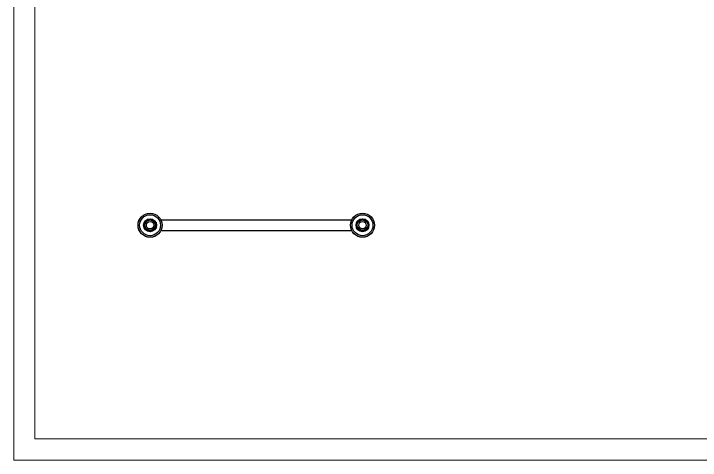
# Model space of a CAD drawing. Header units: millimetres. Extents: x 3225 to 9165, y -3447 to 753.
# Drawn here: x 3225 to 6457, y -3447 to -1347 of the extents above; entities that cross this region are included whole.
import ezdxf

# ---------------------------------------------------------------- set-up
doc = ezdxf.new("R2010")
doc.units = ezdxf.units.MM
doc.layers.add('tabelka', color=155, linetype='Continuous')

msp = doc.modelspace()

# ---------------------------------------------------------------- linework, layer by layer
for p, q in [((4815.56, -2317.38), (3918.24, -2317.38)), ((3918.24, -2365.68), (4815.56, -2365.68))]:
    msp.add_line(p, q)
for centre, radius in [((3866.9, -2341.53), 56.74), ((3866.9, -2341.53), 56.5), ((3866.9, -2341.53), 49.18), ((4866.9, -2341.53), 56.74), ((4866.9, -2341.53), 56.5), ((4866.9, -2341.53), 49.18), ((3866.9, -2341.53), 30.41), ((3866.9, -2341.53), 30.15), ((3866.9, -2341.53), 27.25), ((3866.9, -2341.53), 25.31), ((3866.9, -2341.53), 24.96), ((3866.9, -2341.53), 17.5), ((4866.9, -2341.53), 30.41), ((4866.9, -2341.53), 30.15), ((4866.9, -2341.53), 27.25), ((4866.9, -2341.53), 25.31), ((4866.9, -2341.53), 24.96), ((4866.9, -2341.53), 17.5)]:
    msp.add_circle(centre, radius)
at = {"layer": 'tabelka', "lineweight": 5}
for points in [[(3225.1, 753.16), (9165.1, 753.16), (9165.1, -3446.84), (3225.1, -3446.84)], [(3325.1, 653.16), (9065.1, 653.16), (9065.1, -3346.84), (3325.1, -3346.84)]]:
    msp.add_lwpolyline(points, close=True, dxfattribs=at)

doc.saveas('drawing.dxf')
